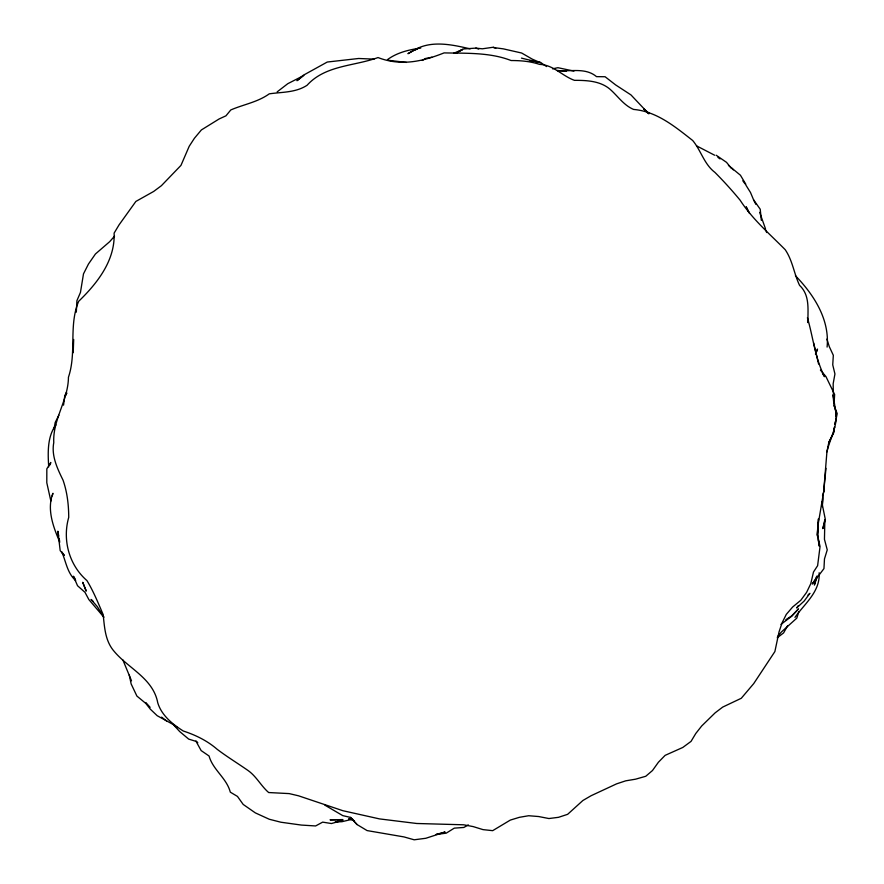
<?xml version="1.0" encoding="UTF-8"?>
<svg xmlns="http://www.w3.org/2000/svg" width="884" height="884" viewBox="0 0 884 884"><rect width="100%" height="100%" fill="white"/><g stroke="black" fill="none" stroke-linecap="round" stroke-linejoin="round"><path stroke-width="1.33" d="M73.681 339.467L73.206 352.716M818.518 518.952L817.291 534.754L817.744 537.295M76.322 312.163L76.908 300.693L80.455 292.427L83.494 273.852L88.466 264.029L95.439 253.984L109.66 241.697L114.522 236.183M827.092 347.081C829.855 319.367 813.777 294.715 795.423 275.709M807.589 320.196L807.954 322.583C807.678 309.544 810.197 295.411 799.556 285.333C794.009 273.686 792.661 260.658 785.235 249.719C769.5 233.785 752.461 219.309 740.129 200.204C732.184 190.557 723.775 181.286 714.957 172.424C704.117 164.225 701.089 150.545 692.702 140.512C675.155 126.777 656.746 111.384 633.563 109.428C624.27 105.505 618.48 97.085 611.33 90.422C601.507 80.974 587.341 80.3 574.478 80.345C562.279 76.024 553.318 64.753 539.56 64.388C530.389 61.305 520.72 60.532 511.107 60.532C490.079 52.311 466.432 53.394 444.088 52.896C422.265 61.593 400.861 66.366 378.021 57.559C353.987 66.333 325.389 65.04 307.046 85.295C295.72 92.71 282.118 91.98 269.288 93.837C257.708 102.179 243.619 104.4 230.79 109.948L225.972 115.815L219.144 118.953L201.386 129.937L194.403 138.28L189.209 146.28L180.966 165.385L161.407 185.684L153.683 191.441L135.86 201.442L119.053 224.879L114.124 233.1C115.24 260.515 97.273 283.278 78.665 301.311C68.433 325.666 76.864 352.307 68.444 377.236C68.267 400.319 52.609 419.414 53.769 442.608C51.217 455.724 57.372 468.608 63.029 480.123C67.195 492.034 68.698 504.819 68.72 517.394C62.256 540.025 69.118 565.119 86.93 580.578C93.483 591.308 98.179 603.032 103.152 614.557C104.621 627.762 105.097 641.209 114.478 651.74C128.909 668.757 153.197 678.525 157.761 702.824C161.529 715.311 172.59 724.327 183.32 731.024C195.662 735.057 207.408 740.803 217.265 749.378C227.254 756.936 237.951 763.456 248.205 770.616C256.504 776.55 261.034 785.909 268.659 792.539L289.19 793.6L298.505 795.799L342.948 810.727L379.523 818.904L416.729 823.49L463.625 824.794L473.194 826.595L483.007 829.623L492.686 830.662L510.322 820.087L519.372 817.324L528.643 815.733L538.577 816.529L548.92 818.54L558.522 817.313L567.627 814.33L582.876 800.506L591.109 795.711L616.623 783.843L625.695 780.837L635.574 779.18L645.751 776.274L652.48 770.528L658.403 762.251L665.133 755.356L682.802 747.455L691.034 741.389L695.774 733.499L701.697 725.974L715.134 712.847L722.725 707.078L741.289 698.272L753.721 683.597L774.881 651.563L779.036 631.905L782.086 622.822L786.274 614.413L792.65 606.999L800.793 600.291L806.595 592.379L810.772 583.716L813.501 571.992L817.612 565.694L820.054 546.467L817.291 534.754L817.811 526.312L823.689 491.637L826.916 451.923L828.529 443.834M834.054 403.977L834.629 394.474L825.921 376.518L820.407 370.076M818.396 518.919L817.943 536.058L819.324 546.213L818.197 539.848M825.976 468.31L823.689 491.637M835.269 421.767L834.993 424.464L837.203 413.613L833.966 405.336C840.75 421.392 830.352 436.652 826.916 451.923M835.822 416.386L836.098 413.69L833.026 394.673L833.844 404.01M822.175 506.687L823.103 499.416L822.529 495.526M63.549 405.159L64.797 395.601L66.477 392.352M819.148 572.755C820.341 591.705 804.893 603.308 794.97 617.386M53.979 429.204L55.195 422.486L58.841 415.237M50.2 464.818L50.786 462.476L46.83 468.851L46.797 482.741L50.874 501.095M816.65 576.28L814.374 585.053L817.369 576.103L812.285 583.992L823.954 568.611L824.474 558.909L827.247 549.859L824.452 539.317L824.86 519.593L822.838 528.643L825.336 519.483L821.7 501.637M52.244 495.891L52.941 493.283C46.554 509.195 53.371 527.262 59.803 542.157M798.793 611.695L796.804 618.126L781.334 632.049L777.5 636.723M822.595 495.25L824.441 490.079M815.678 354.108L817.501 349.069L815.435 354.119M66.632 392.971L65.46 395.424L66.786 393.281M787.556 625.839L783.6 632.9L777.213 637.806M55.902 424.928C47.172 436.619 47.846 452.906 48.708 466.896M798.219 605.717L796.661 607.949L804.219 600.987L809.91 593.33L807.965 595.031M780.959 624.391L791.832 616.159L798.528 608.888L791.6 615.949L785.843 619.706M277.178 91.859L287.775 83.693L303.864 75.449L296.969 80.698L303.345 75.239L327.268 62.035L358.639 58.488L374.098 59.129M422.309 60.466L425.513 58.488L431.922 57.228M387.413 59.659C397.115 52.532 409.038 49.681 420.762 48.068M455.923 53.184L463.028 48.996L475.835 48.112L482.321 48.808L493.504 47.206L495.78 48.333M455.824 53.394L462.619 49.515L453.58 53.338M468.354 824.938L463.824 827.457L454.277 828.142L446.21 833.17L436.099 834.452L445.094 832.021L425.834 838.275L414.176 839.8L403.977 836.916L367.092 830.584L357.059 824.551L350.44 817.391L342.782 815.634L324.826 805.114M417.469 49.206L414.784 49.791L407.944 53.681L417.193 48.521L414.784 49.791C431.536 40.123 452.387 44.675 470.144 48.863M552.544 68.841L557.903 67.692L573.959 71.107M337.677 821.181L342.915 820.308L331.456 823.534L322.66 822.131L315.632 825.954L301.356 825.07L280.891 822.219L269.266 819.247L255.354 812.893L243.188 804.429L237.465 796.418L230.315 792.163C226.58 777.964 212.9 769.876 209.066 756.008L201.143 750.582L195.905 741.09L197.817 742.803M335.169 821.954L341.964 821.7L352.583 819.17L348.683 818.794L354.451 820.838M406.419 62.432L387.568 60.178M566.456 71.206L557.274 70.51C570.401 71.836 585.451 67.272 596.523 76.643L605.098 76.742L615.629 84.919L630.955 94.908L648.845 113.859M493.15 47.493L503.339 48.863L521.671 53.029L532.301 59.162L540.544 62.753L521.461 58.123M529.715 60.631L540.345 62.3L546.577 66.565M196.679 741.577L188.69 739.101L179.651 731.51L173.33 724.593L157.164 715.686L150.368 709.211L145.816 703.432L136.887 696.051L131.141 683.918L129.296 675.144M475.835 48.112L478.708 49.106M696.537 145.849L714.648 155.23M716.162 155.219L726.538 162.358L731.499 168.49M717.918 157.385L720.051 158.921M173.33 724.593L177.397 727.543M161.584 717.134L166.822 721.156M649.298 113.395L643.872 109.163L647.629 112.909M728.449 165.363L740.438 175.231L745.831 184.27M103.627 616.91L88.886 599.606L84.997 592.346L77.538 585.727L73.394 576.224L75.46 579.429M92.942 601.131L91.052 599.451L97.35 606.689L103.892 617.231M731.532 167.982L733.344 169.872M350.484 817.391L357.059 824.551M145.827 702.537L150.125 707.333M64.178 555.45L60.2 550.644L57.869 531.185L58.731 536.058M75.704 580.611C67.173 572.942 66.057 561.749 61.803 551.959L64.189 555.097M742.825 180.789L745.179 184.016M745.853 185.065L750.494 192.48L753.566 199.806L760.24 209.243L761.323 220.337M822.451 373.457L824.573 376.694C815.07 358.396 813.181 337.323 807.412 317.743M749.521 213.464L746.14 206.79L748.803 212.215M753.566 199.806L755.842 204.315M131.517 680.813L122.865 659.928M765.5 228.812L759.632 212.337M826.894 339.08L829.325 346.716L833.325 355.302L832.739 364.838L834.938 373.965L833.17 383.711L833.292 393.281M765.875 230.05L766.627 232.514M813.634 342.926L818.595 363.998M59.162 538.5L59.593 540.942M834.595 426.884L833.601 432.928L828.794 442.486L833.446 432.972L834.551 426.895M342.649 819.601L330.262 819.844L342.649 819.601M85.593 589.518L82.72 582.302L86.19 591.131L85.593 589.518"/></g></svg>
